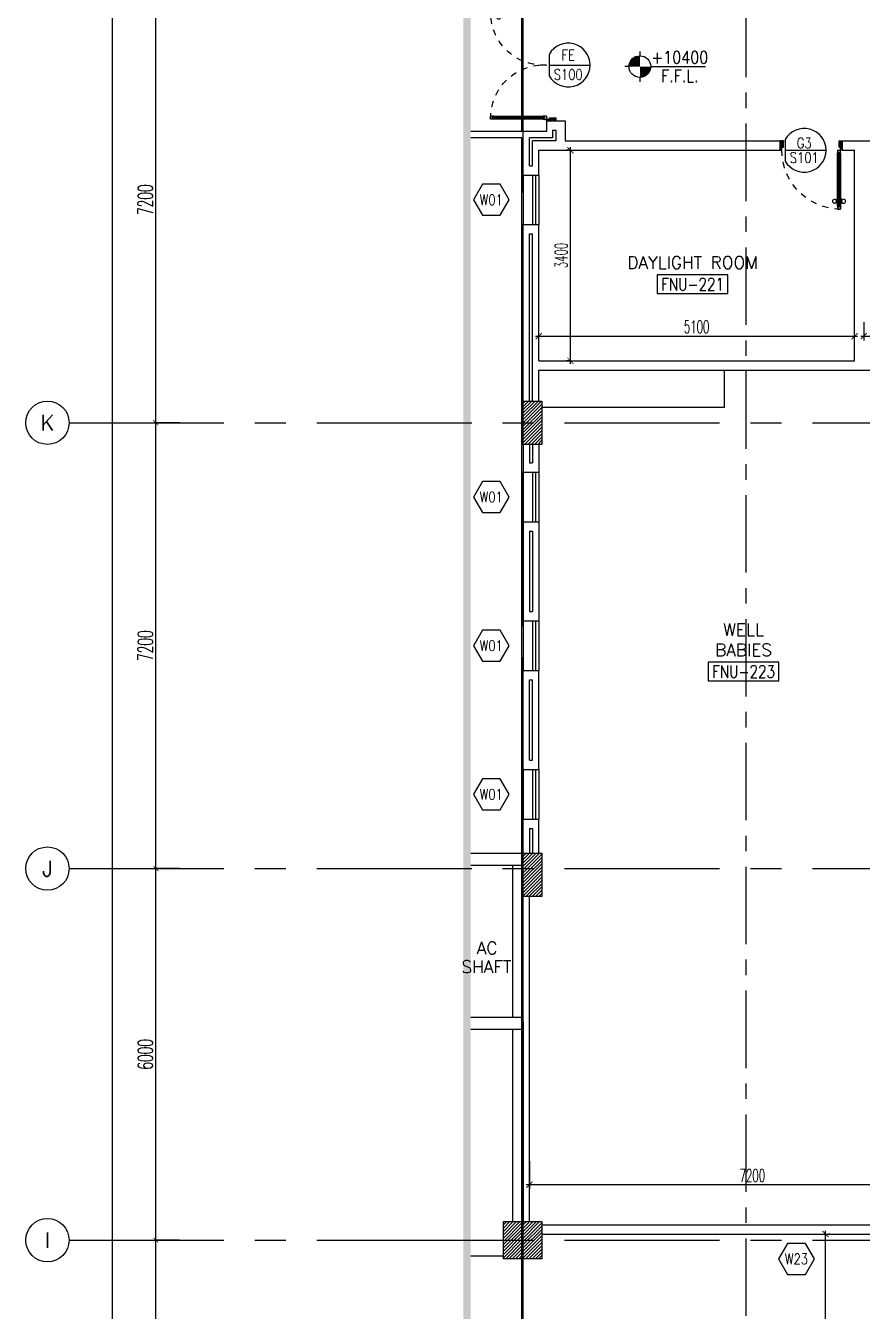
# Model space of a CAD drawing. Extents: x 88852.7 to 88945.7, y 39921.6 to 40001.1.
# Drawn here: x 88852.74 to 88866.24, y 39958.55 to 39979.31 of the extents above; entities that cross this region are included whole.
import ezdxf
from ezdxf.enums import TextEntityAlignment as Align

# ---------------------------------------------------------------- set-up
doc = ezdxf.new("R2010")
doc.units = 0
doc.header["$MEASUREMENT"] = 0
doc.header["$PDMODE"] = 34
for name, pattern in [('CENTER', [2, 1.25, -0.25, 0.25, -0.25]), ('CENTER2', [1.125, 0.75, -0.125, 0.125, -0.125]), ('CENTERX2', [4, 2.5, -0.5, 0.5, -0.5]), ('HIDDEN', [0.375, 0.25, -0.125])]:
    doc.linetypes.add(name, pattern=pattern)
doc.layers.get('0').update_dxf_attribs({"linetype": 'CONTINUOUS'})
doc.layers.get('DEFPOINTS').update_dxf_attribs({"linetype": 'CONTINUOUS'})
for name, color, linetype in [('AX', 6, 'CONTINUOUS'), ('AX-CR', 2, 'CONTINUOUS'), ('AX-DIM', 4, 'CONTINUOUS'), ('AX-TXT', 2, 'CONTINUOUS'), ('AXES', 11, 'CENTERX2'), ('AXES1', 11, 'CENTER'), ('COL', 2, 'CONTINUOUS'), ('COUNTER', 3, 'CONTINUOUS'), ('DIM', 4, 'CONTINUOUS'), ('DOOR', 7, 'CONTINUOUS'), ('DOOR-CR', 4, 'CONTINUOUS'), ('DOOR-NO', 3, 'CONTINUOUS'), ('EJ', 9, 'CONTINUOUS'), ('ELEV', 2, 'CONTINUOUS'), ('HAT', 8, 'CONTINUOUS'), ('INSUL', 4, 'CONTINUOUS'), ('LEV-PL', 7, 'CONTINUOUS'), ('RM-BOX', 4, 'CONTINUOUS'), ('RM-NAME', 2, 'CONTINUOUS'), ('RM-NO', 2, 'CONTINUOUS'), ('ROOF', 7, 'CONTINUOUS'), ('WALL', 2, 'CONTINUOUS'), ('WIN', 3, 'CONTINUOUS'), ('WIN-BOX', 3, 'CONTINUOUS'), ('WIN-NO', 5, 'CONTINUOUS')]:
    doc.layers.add(name, color=color, linetype=linetype)
doc.styles.add('ROMANS', font='ROMANS.shx', dxfattribs={"width": 0.6})
doc.styles.add('S', font='ROMANS.SHX')
doc.dimstyles.new('DIM-OUT', dxfattribs={"dimscale": 0, "dimtxt": 0.24, "dimasz": 0.08, "dimexe": 0.02, "dimexo": 0.02, "dimgap": 0.05, "dimtad": 1, "dimdec": 0, "dimlfac": 1000, "dimzin": 0, "dimdsep": 46, "dimtxsty": 'ROMANS', "dimblk1": 'ARCHTICK', "dimblk2": 'ARCHTICK', "dimsah": 1, "dimcen": 0.01, "dimdle": 0.08, "dimclrd": 4, "dimclre": 4, "dimclrt": 2, "dimadec": 0, "dimazin": 0, "dimtp": 2, "dimtm": 2, "dimtfac": 0.114286, "dimtdec": 0, "dimtix": 1, "dimtmove": 2, "dimatfit": 3, "dimldrblk": 'ARCHTICK', "dimfxl": 0, "dimtolj": 1, "dimtzin": 0, "dimarcsym": 0})
doc.dimstyles.new('STANDARD in', dxfattribs={"dimtxt": 0.2, "dimasz": 0.1, "dimexe": 0.07, "dimexo": 0.07, "dimgap": 0.05, "dimtad": 1, "dimdec": 0, "dimlfac": 1000, "dimzin": 0, "dimdsep": 46, "dimtxsty": 'ROMANS', "dimblk": 'ARCHTICK', "dimcen": 0.05, "dimdle": 0.05, "dimclrd": 4, "dimclre": 4, "dimclrt": 2, "dimadec": 0, "dimazin": 0, "dimtfac": 1, "dimtdec": 0, "dimtmove": 2, "dimatfit": 3, "dimfxl": 0, "dimtolj": 1, "dimtzin": 0, "dimarcsym": 0})

# ---------------------------------------------------------------- blocks, each defined once
blk = doc.blocks.new('_ARCHTICK')
at = {"color": 0, "linetype": 'ByBlock', "const_width": 0.15}
blk.add_lwpolyline([(-0.5, -0.5), (0.5, 0.5)], dxfattribs=at)
blk = doc.blocks.new('*D493')
at = {"layer": 'DEFPOINTS', "color": 0, "linetype": 'Continuous'}
for p in [(88866.27, 39974.594), (88868.07, 39974.594), (88868.07, 39974.298)]:
    blk.add_point(p, dxfattribs=at)
at = {"layer": 'DIM', "color": 4, "linetype": 'Continuous', "lineweight": -2}
for p, q in [((88866.27, 39974.524), (88866.27, 39974.228)), ((88868.07, 39974.524), (88868.07, 39974.228)), ((88866.22, 39974.298), (88868.12, 39974.298))]:
    blk.add_line(p, q, dxfattribs=at)
at = {"layer": 'DIM', "color": 4, "linetype": 'Continuous', "lineweight": -2, "xscale": 0.1, "yscale": 0.1, "zscale": 0.1, "rotation": 180}
blk.add_blockref('_ARCHTICK', (88866.27, 39974.298), dxfattribs=at)
at = {"layer": 'DIM', "color": 4, "linetype": 'Continuous', "lineweight": -2, "xscale": 0.1, "yscale": 0.1, "zscale": 0.1}
blk.add_blockref('_ARCHTICK', (88868.07, 39974.298), dxfattribs=at)
at = {"layer": 'DIM', "color": 2, "linetype": 'Continuous', "insert": (88867.17, 39974.448), "char_height": 0.2, "attachment_point": 5, "style": 'ROMANS'}
blk.add_mtext('\\A1;1800', dxfattribs=at)
blk = doc.blocks.new('*D492')
at = {"layer": 'DEFPOINTS', "color": 0, "linetype": 'Continuous'}
for p in [(88861.02, 39974.286), (88866.12, 39974.298), (88866.12, 39974.286)]:
    blk.add_point(p, dxfattribs=at)
at = {"layer": 'DIM', "color": 4, "linetype": 'Continuous', "lineweight": -2}
for p, q in [((88860.97, 39974.298), (88866.17, 39974.298)), ((88861.02, 39974.356), (88861.02, 39974.368)), ((88866.12, 39974.356), (88866.12, 39974.368))]:
    blk.add_line(p, q, dxfattribs=at)
at = {"layer": 'DIM', "color": 4, "linetype": 'Continuous', "lineweight": -2, "xscale": 0.1, "yscale": 0.1, "zscale": 0.1, "rotation": 180}
blk.add_blockref('_ARCHTICK', (88861.02, 39974.298), dxfattribs=at)
at = {"layer": 'DIM', "color": 4, "linetype": 'Continuous', "lineweight": -2, "xscale": 0.1, "yscale": 0.1, "zscale": 0.1}
blk.add_blockref('_ARCHTICK', (88866.12, 39974.298), dxfattribs=at)
at = {"layer": 'DIM', "color": 2, "linetype": 'Continuous', "insert": (88863.57, 39974.448), "char_height": 0.2, "attachment_point": 5, "style": 'ROMANS'}
blk.add_mtext('\\A1;5100', dxfattribs=at)
blk = doc.blocks.new('*D491')
at = {"layer": 'DEFPOINTS', "color": 0, "linetype": 'Continuous'}
for p in [(88861.533, 39977.3), (88861.586, 39977.3), (88861.586, 39973.9)]:
    blk.add_point(p, dxfattribs=at)
at = {"layer": 'DIM', "color": 4, "linetype": 'Continuous', "lineweight": -2}
for p, q in [((88861.533, 39973.85), (88861.533, 39977.35)), ((88861.516, 39977.3), (88861.463, 39977.3)), ((88861.516, 39973.9), (88861.463, 39973.9))]:
    blk.add_line(p, q, dxfattribs=at)
at = {"layer": 'DIM', "color": 4, "linetype": 'Continuous', "lineweight": -2, "xscale": 0.1, "yscale": 0.1, "zscale": 0.1}
for p, rotation in [((88861.533, 39977.3), 90), ((88861.533, 39973.9), 270)]:
    blk.add_blockref('_ARCHTICK', p, dxfattribs=dict(at, rotation=rotation))
at = {"layer": 'DIM', "color": 2, "linetype": 'Continuous', "insert": (88861.383, 39975.6), "char_height": 0.2, "attachment_point": 5, "rotation": 90, "style": 'ROMANS'}
blk.add_mtext('\\A1;3400', dxfattribs=at)
blk = doc.blocks.new('*D693')
at = {"layer": 'DEFPOINTS', "color": 0, "linetype": 'Continuous'}
for p in [(88860.87, 39961.044), (88868.07, 39961.044), (88860.87, 39960.594)]:
    blk.add_point(p, dxfattribs=at)
at = {"layer": 'DIM', "color": 4, "linetype": 'Continuous', "lineweight": -2}
for p, q in [((88860.87, 39960.974), (88860.87, 39960.524)), ((88868.07, 39960.974), (88868.07, 39960.524)), ((88868.12, 39960.594), (88860.82, 39960.594))]:
    blk.add_line(p, q, dxfattribs=at)
at = {"layer": 'DIM', "color": 4, "linetype": 'Continuous', "lineweight": -2, "xscale": 0.1, "yscale": 0.1, "zscale": 0.1, "rotation": 180}
blk.add_blockref('_ARCHTICK', (88860.87, 39960.594), dxfattribs=at)
at = {"layer": 'DIM', "color": 4, "linetype": 'Continuous', "lineweight": -2, "xscale": 0.1, "yscale": 0.1, "zscale": 0.1}
blk.add_blockref('_ARCHTICK', (88868.07, 39960.594), dxfattribs=at)
at = {"layer": 'DIM', "color": 2, "linetype": 'Continuous', "insert": (88864.47, 39960.744), "char_height": 0.2, "attachment_point": 5, "style": 'ROMANS'}
blk.add_mtext('\\A1;7200', dxfattribs=at)
blk = doc.blocks.new('D1000')
at = {"layer": 'DOOR', "color": 7, "linetype": 'ByBlock'}
for p, q in [((0, 0), (-150, 0)), ((-150, 0), (-150, -25)), ((-150, 0), (0, 0)), ((0, -50), (-114, 0)), ((0, -50), (-40, 0)), ((0, -50), (0, 0)), ((-1050, -25), (-1100, -25)), ((-1100, -75), (-1100, -25)), ((-1100, -25), (-1100, -75)), ((-1050, -75), (-1100, -75)), ((-1050, -42), (-1070, -42)), ((-1070, -42), (-1070, -58)), ((-1050, -58), (-1070, -58)), ((-1050, -25), (-1050, -42)), ((-1050, -58), (-1050, -75)), ((-928, -18), (-1018, -18)), ((-1018, -25), (-1018, -18)), ((-1018, -75), (-1018, -82)), ((-928, -82), (-1018, -82)), ((-1005, -9), (-940, -9)), ((-1005, -18), (-1005, -9)), ((-1005, -18), (-940, -18)), ((-1005, -82), (-940, -82)), ((-1005, -82), (-1005, -91)), ((-1005, -91), (-940, -91)), ((-940, -18), (-940, -9)), ((-940, -82), (-940, -91)), ((-928, -25), (-928, -18)), ((-928, -75), (-928, -82)), ((-200, -42), (-200, -25)), ((-200, -25), (-150, -25)), ((-180, -42), (-200, -42)), ((-200, -75), (-200, -58)), ((-200, -58), (-180, -58)), ((-150, -75), (-200, -75)), ((-180, -58), (-180, -42)), ((-150, -75), (-150, -25)), ((-150, -25), (-100, -25)), ((-100, -25), (-100, -50)), ((0, -50), (-100, -37)), ((-100, -50), (0, -50)), ((-150, -975), (-100, -975)), ((-150, -1000), (-150, -975)), ((-150, -1000), (0, -1000)), ((0, -1000), (-150, -1000)), ((0, -950), (-114, -1000)), ((-100, -975), (-100, -950)), ((0, -950), (-100, -963)), ((-100, -950), (0, -950)), ((0, -950), (-40, -1000)), ((0, -950), (0, -1000))]:
    blk.add_line(p, q, dxfattribs=at)
at = {"layer": 'DOOR', "linetype": 'ByBlock'}
for p, q in [((-200, -25), (-1050, -25)), ((-200, -42), (-1050, -42)), ((-200, -58), (-1050, -58)), ((-1050, -75), (-200, -75))]:
    blk.add_line(p, q, dxfattribs=at)
at = {"layer": 'DOOR', "color": 7, "linetype": 'ByBlock'}
for centre in [(-973, 23), (-973, -124)]:
    blk.add_circle(centre, 32.4, dxfattribs=at)
for centre, radius, start, end in [((0, -50), 134, 158.1598, 169.28), ((0, -50), 74.4, 137.7764, 180), ((0, -50), 54.4, 113.2074, 180), ((0, -50), 154, 161.1053, 166.2858), ((0, -50), 114, 154.0838, 167.3774), ((0, -50), 94.4, 148.0182, 180), ((0, -50), 34.4, 90, 180), ((0, -50), 14.4, 90, 180), ((0, -950), 154, 193.7142, 198.8947), ((0, -950), 134, 190.72, 201.8402), ((0, -950), 94.4, 180, 211.9818), ((0, -950), 74.4, 180, 222.2236), ((0, -950), 54.4, 180, 246.7926), ((0, -950), 34.4, 180, 270), ((0, -950), 14.4, 180, 270)]:
    blk.add_arc(centre, radius, start, end, dxfattribs=at)
at = {"layer": 'DOOR', "linetype": 'HIDDEN', "ltscale": 0.5}
blk.add_arc((-149, -24), 951, 180.0434, 269.9667, dxfattribs=at)
blk = doc.blocks.new('A$C272A55A0')
at = {"layer": 'DOOR', "color": 0, "linetype": 'ByBlock'}
for p, q in [((0, 900), (0, 1050)), ((50, 1050), (0, 1050)), ((50, 950), (50, 1050)), ((1750, 950), (1750, 1050)), ((1750, 1050), (1800, 1050)), ((1800, 1050), (1800, 900)), ((0, 900), (25, 900)), ((25, 950), (50, 950)), ((25, 900), (25, 950)), ((75, 900), (25, 900)), ((25, 850), (25, 900)), ((42, 850), (25, 850)), ((58, 870), (42, 870)), ((42, 870), (42, 850)), ((58, 850), (58, 870)), ((75, 850), (58, 850)), ((75, 900), (75, 850)), ((1725, 900), (1775, 900)), ((1725, 900), (1725, 850)), ((1725, 850), (1742, 850)), ((1742, 870), (1758, 870)), ((1742, 850), (1742, 870)), ((1775, 950), (1750, 950)), ((1758, 870), (1758, 850)), ((1758, 850), (1775, 850)), ((1775, 900), (1775, 950)), ((1800, 900), (1775, 900)), ((1775, 850), (1775, 900)), ((25, 50), (42, 50)), ((25, 50), (25, 0)), ((25, 0), (75, 0)), ((75, 0), (25, 0)), ((42, 50), (42, 30)), ((42, 30), (58, 30)), ((58, 50), (75, 50)), ((58, 50), (58, 30)), ((75, 50), (75, 0)), ((1718, 160), (1709, 160)), ((1709, 95), (1709, 160)), ((1718, 95), (1709, 95)), ((1725, 173), (1718, 173)), ((1718, 173), (1718, 83)), ((1718, 95), (1718, 160)), ((1725, 83), (1718, 83)), ((1742, 50), (1725, 50)), ((1725, 50), (1725, 0)), ((1775, 0), (1725, 0)), ((1725, 0), (1775, 0)), ((1742, 50), (1742, 30)), ((1758, 30), (1742, 30)), ((1775, 50), (1758, 50)), ((1758, 50), (1758, 30)), ((1775, 173), (1782, 173)), ((1775, 83), (1782, 83)), ((1775, 50), (1775, 0)), ((1782, 173), (1782, 83)), ((1782, 160), (1791, 160)), ((1782, 95), (1782, 160)), ((1782, 95), (1791, 95)), ((1791, 95), (1791, 160))]:
    blk.add_line(p, q, dxfattribs=at)
at = {"layer": 'DOOR', "color": 9, "linetype": 'ByBlock'}
for p, q in [((50, 1050), (0, 1010)), ((50, 1050), (0, 937)), ((50, 1050), (37, 950)), ((1750, 1050), (1800, 1010)), ((1750, 1050), (1800, 937)), ((1750, 1050), (1763, 950))]:
    blk.add_line(p, q, dxfattribs=at)
at = {"layer": 'DOOR', "linetype": 'ByBlock'}
for p, q in [((25, 850), (25, 50)), ((42, 850), (42, 50)), ((58, 850), (58, 50)), ((75, 50), (75, 850)), ((1725, 50), (1725, 850)), ((1742, 850), (1742, 50)), ((1758, 850), (1758, 50)), ((1775, 850), (1775, 50))]:
    blk.add_line(p, q, dxfattribs=at)
at = {"layer": 'DOOR', "color": 0, "linetype": 'ByBlock'}
for centre in [(1676, 128), (1824, 128)]:
    blk.add_circle(centre, 32.4, dxfattribs=at)
at = {"layer": 'DOOR', "color": 9, "linetype": 'ByBlock'}
for centre, radius, start, end in [((50, 1050), 34.4, 180, 270), ((50, 1050), 14.4, 180, 270), ((1750, 1050), 14.4, 270, 0), ((1750, 1050), 34.4, 270, 0), ((50, 1050), 54.4, 203.2074, 270), ((50, 1050), 74.4, 227.7764, 270), ((50, 1050), 94.4, 238.0182, 270), ((50, 1050), 114, 244.0838, 257.3774), ((50, 1050), 134, 248.1598, 259.28), ((50, 1050), 154, 251.1053, 256.2858), ((1750, 1050), 54.4, 270, 336.7926), ((1750, 1050), 74.4, 270, 312.2236), ((1750, 1050), 94.4, 270, 301.9818), ((1750, 1050), 114, 282.6226, 295.9162), ((1750, 1050), 134, 280.72, 291.8402), ((1750, 1050), 154, 283.7142, 288.8947)]:
    blk.add_arc(centre, radius, start, end, dxfattribs=at)
at = {"layer": 'DOOR', "linetype": 'HIDDEN', "ltscale": 0.5}
for centre, start, end in [((50, 851), 268.3174, 3.2965), ((1750, 851), 176.7035, 271.6826)]:
    blk.add_arc(centre, 851, start, end, dxfattribs=at)
at = {"layer": 'WALL', "linetype": 'ByBlock'}
blk.add_line((1800, 900), (1800, 1050), dxfattribs=at)
blk = doc.blocks.new('C5V')
at = {"layer": 'HAT'}
h = blk.add_hatch(dxfattribs=at)
h.set_pattern_fill('ANSI31', color=256, scale=300, style=0)
h.set_pattern_definition([(45, (-249196.182, -54711.005), (-26.5165043, 26.5165043), [])])
h.paths.add_polyline_path([(-20, 600), (-320, 600), (-320, 300), (-20, 300)])
h.paths.add_polyline_path([(-20, 300), (-320, 300), (-320, 0), (-20, 0)])
h = blk.add_hatch(dxfattribs=at)
h.set_pattern_fill('ANSI31', color=256, scale=300, style=0)
h.set_pattern_definition([(45, (-248876.182, -54711.005), (-26.5165043, 26.5165043), [])])
h.paths.add_polyline_path([(300, 600), (0, 600), (0, 300), (300, 300)])
h.paths.add_polyline_path([(300, 300), (0, 300), (0, 0), (300, 0)])
at = {"layer": 'COL'}
for points in [[(-20, 600), (-20, 0), (-320, 0), (-320, 600)], [(300, 600), (300, 0), (0, 0), (0, 600)]]:
    blk.add_lwpolyline(points, close=True, dxfattribs=at)
blk = doc.blocks.new('C11')
at = {"layer": 'HAT'}
h = blk.add_hatch(dxfattribs=at)
h.set_pattern_fill('ANSI31', color=256, scale=300, style=0)
h.set_pattern_definition([(45, (-248556.182, -75061.005), (-26.5165043, 26.5165043), [])])
h.paths.add_polyline_path([(300, 700), (0, 700), (0, 350), (300, 350)])
h.paths.add_polyline_path([(300, 350), (0, 350), (0, 0), (300, 0)])
at = {"layer": 'COL'}
blk.add_lwpolyline([(300, 700), (300, 0), (0, 0), (0, 700)], close=True, dxfattribs=at)
blk = doc.blocks.new('LEV1')
at = {"layer": 'LEV-PL'}
for p, q in [((0, 245), (0, 175)), ((-175, 0), (-245, 0)), ((175, 0), (1061, 0)), ((0, -175), (0, -245))]:
    blk.add_line(p, q, dxfattribs=at)
at = {"layer": 'LEV-PL', "const_width": 175}
for points in [[(-88, 0, -0.414214), (0, 88, -1)], [(88, 0, -0.414214), (0, -88, -1)]]:
    blk.add_lwpolyline(points, format="xyb", dxfattribs=at)
at = {"layer": 'LEV-PL'}
blk.add_circle((0, 0), 175, dxfattribs=at)
at = {"layer": 'LEV-PL', "color": 4, "style": 'S', "width": 0.85}
for tag, p in [('+0000', (646, 50)), ('F.F.L.', (646, -250))]:
    blk.add_attdef(tag, text='', height=200, dxfattribs=at).set_placement(p, align=Align.CENTER)
blk = doc.blocks.new('DD1')
at = {"layer": 'DOOR-CR'}
blk.add_line((-308, 0), (353, 0), dxfattribs=at)
blk.add_lwpolyline([(-308, -173, 3.820224), (-308, 173)], format="xyb", close=True, dxfattribs=at)
at = {"layer": 'DOOR-NO', "style": 'ROMANS', "width": 0.8}
for tag, p in [('G', (0, 142)), ('000', (0, -141))]:
    blk.add_attdef(tag, text='', height=204, dxfattribs=at).set_placement(p, align=Align.MIDDLE)
blk = doc.blocks.new('WW1')
at = {"layer": 'WIN-BOX'}
blk.add_lwpolyline([(144, -250), (289, 0), (144, 250), (-144, 250), (-289, 0), (-144, -250)], close=True, dxfattribs=at)
at = {"layer": 'WIN-NO', "style": 'ROMANS', "width": 0.8}
blk.add_attdef('W00', text='', height=170, dxfattribs=at).set_placement((0, 0), align=Align.MIDDLE)
blk = doc.blocks.new('RM1')
at = {"layer": 'RM-BOX'}
blk.add_lwpolyline([(570, -200), (-570, -200), (-570, -500), (570, -500)], close=True, dxfattribs=at)
at = {"layer": 'RM-NAME', "style": 'ROMANS'}
for tag, p in [('ROOMNAME1', (0, 324)), ('ROOMNAME2', (0, 0))]:
    blk.add_attdef(tag, text='', height=200, dxfattribs=at).set_placement(p, align=Align.MIDDLE)
at = {"layer": 'RM-NO', "style": 'ROMANS', "width": 0.8}
blk.add_attdef('ROOMNO', text='', height=200, dxfattribs=at).set_placement((0, -350), align=Align.MIDDLE)
blk = doc.blocks.new('*D532')
at = {"layer": 'AX-DIM', "color": 4, "lineweight": -2}
for p, q in [((88855.219, 39959.7), (88854.819, 39959.7)), ((88854.839, 39956.02), (88854.839, 39959.78)), ((88855.219, 39956.1), (88854.819, 39956.1))]:
    blk.add_line(p, q, dxfattribs=at)
at = {"layer": 'DEFPOINTS', "color": 0}
for p in [(88854.839, 39959.7), (88855.239, 39959.7), (88855.239, 39956.1)]:
    blk.add_point(p, dxfattribs=at)
at = {"layer": 'AX-DIM', "color": 4, "lineweight": -2, "xscale": 0.08, "yscale": 0.08, "zscale": 0.08}
for p, rotation in [((88854.839, 39959.7), 90), ((88854.839, 39956.1), 270)]:
    blk.add_blockref('_ARCHTICK', p, dxfattribs=dict(at, rotation=rotation))
at = {"layer": 'AX-DIM', "color": 2, "insert": (88854.669, 39957.9), "char_height": 0.24, "attachment_point": 5, "rotation": 90, "style": 'ROMANS'}
blk.add_mtext('\\A1;3600', dxfattribs=at)
blk = doc.blocks.new('*D528')
at = {"layer": 'AX-DIM', "color": 4, "lineweight": -2}
for p, q in [((88855.219, 39980.1), (88854.819, 39980.1)), ((88854.839, 39972.82), (88854.839, 39980.18)), ((88855.219, 39972.9), (88854.819, 39972.9))]:
    blk.add_line(p, q, dxfattribs=at)
at = {"layer": 'DEFPOINTS', "color": 0}
for p in [(88854.839, 39980.1), (88855.239, 39980.1), (88855.239, 39972.9)]:
    blk.add_point(p, dxfattribs=at)
at = {"layer": 'AX-DIM', "color": 4, "lineweight": -2, "xscale": 0.08, "yscale": 0.08, "zscale": 0.08}
for p, rotation in [((88854.839, 39980.1), 90), ((88854.839, 39972.9), 270)]:
    blk.add_blockref('_ARCHTICK', p, dxfattribs=dict(at, rotation=rotation))
at = {"layer": 'AX-DIM', "color": 2, "insert": (88854.669, 39976.5), "char_height": 0.24, "attachment_point": 5, "rotation": 90, "style": 'ROMANS'}
blk.add_mtext('\\A1;7200', dxfattribs=at)
blk = doc.blocks.new('*D527')
at = {"layer": 'AX-DIM', "color": 4, "lineweight": -2}
for p, q in [((88854.839, 39959.62), (88854.839, 39965.78)), ((88855.219, 39965.7), (88854.819, 39965.7)), ((88855.219, 39959.7), (88854.819, 39959.7))]:
    blk.add_line(p, q, dxfattribs=at)
at = {"layer": 'DEFPOINTS', "color": 0}
for p in [(88854.839, 39965.7), (88855.239, 39965.7), (88855.239, 39959.7)]:
    blk.add_point(p, dxfattribs=at)
at = {"layer": 'AX-DIM', "color": 4, "lineweight": -2, "xscale": 0.08, "yscale": 0.08, "zscale": 0.08}
for p, rotation in [((88854.839, 39965.7), 90), ((88854.839, 39959.7), 270)]:
    blk.add_blockref('_ARCHTICK', p, dxfattribs=dict(at, rotation=rotation))
at = {"layer": 'AX-DIM', "color": 2, "insert": (88854.669, 39962.7), "char_height": 0.24, "attachment_point": 5, "rotation": 90, "style": 'ROMANS'}
blk.add_mtext('\\A1;6000', dxfattribs=at)
blk = doc.blocks.new('*D526')
at = {"layer": 'AX-DIM', "color": 4, "lineweight": -2}
for p, q in [((88854.839, 39965.62), (88854.839, 39972.98)), ((88855.219, 39972.9), (88854.819, 39972.9)), ((88855.219, 39965.7), (88854.819, 39965.7))]:
    blk.add_line(p, q, dxfattribs=at)
at = {"layer": 'DEFPOINTS', "color": 0}
for p in [(88854.839, 39972.9), (88855.239, 39972.9), (88855.239, 39965.7)]:
    blk.add_point(p, dxfattribs=at)
at = {"layer": 'AX-DIM', "color": 4, "lineweight": -2, "xscale": 0.08, "yscale": 0.08, "zscale": 0.08}
for p, rotation in [((88854.839, 39972.9), 90), ((88854.839, 39965.7), 270)]:
    blk.add_blockref('_ARCHTICK', p, dxfattribs=dict(at, rotation=rotation))
at = {"layer": 'AX-DIM', "color": 2, "insert": (88854.669, 39969.3), "char_height": 0.24, "attachment_point": 5, "rotation": 90, "style": 'ROMANS'}
blk.add_mtext('\\A1;7200', dxfattribs=at)
blk = doc.blocks.new('AXL')
at = {"layer": 'AX-CR'}
blk.add_circle((-350, 0), 350, dxfattribs=at)
at = {"layer": 'AX-TXT', "style": 'ROMANS'}
blk.add_attdef('AX', text='', height=250, dxfattribs=at).set_placement((-350, 0), align=Align.MIDDLE)
blk = doc.blocks.new('*D515')
at = {"layer": 'AX-DIM', "color": 4, "lineweight": -2}
for p, q in [((88857.317, 39987.55), (88854.12, 39987.55)), ((88854.14, 39928.15), (88854.14, 39987.63)), ((88858.152, 39928.23), (88854.12, 39928.23))]:
    blk.add_line(p, q, dxfattribs=at)
at = {"layer": 'DEFPOINTS', "color": 0}
for p in [(88854.14, 39987.55), (88857.337, 39987.55), (88858.172, 39928.23)]:
    blk.add_point(p, dxfattribs=at)
at = {"layer": 'AX-DIM', "color": 4, "lineweight": -2, "xscale": 0.08, "yscale": 0.08, "zscale": 0.08}
for p, rotation in [((88854.14, 39987.55), 90), ((88854.14, 39928.23), 270)]:
    blk.add_blockref('_ARCHTICK', p, dxfattribs=dict(at, rotation=rotation))
at = {"layer": 'AX-DIM', "color": 2, "insert": (88853.97, 39957.89), "char_height": 0.24, "attachment_point": 5, "rotation": 90, "style": 'ROMANS'}
blk.add_mtext('\\A1;59320', dxfattribs=at)
blk = doc.blocks.new('*D760')
at = {"layer": 'DEFPOINTS', "color": 0, "linetype": 'Continuous'}
for p in [(88865.627, 39959.8), (88865.653, 39959.8), (88865.627, 39956.4)]:
    blk.add_point(p, dxfattribs=at)
at = {"layer": 'DIM', "color": 4, "linetype": 'Continuous', "lineweight": -2}
for p, q in [((88865.653, 39956.35), (88865.653, 39959.85)), ((88865.697, 39959.8), (88865.723, 39959.8)), ((88865.697, 39956.4), (88865.723, 39956.4))]:
    blk.add_line(p, q, dxfattribs=at)
at = {"layer": 'DIM', "color": 4, "linetype": 'Continuous', "lineweight": -2, "xscale": 0.1, "yscale": 0.1, "zscale": 0.1}
for p, rotation in [((88865.653, 39959.8), 90), ((88865.653, 39956.4), 270)]:
    blk.add_blockref('_ARCHTICK', p, dxfattribs=dict(at, rotation=rotation))
at = {"layer": 'DIM', "color": 2, "linetype": 'Continuous', "insert": (88865.503, 39958.1), "char_height": 0.2, "attachment_point": 5, "rotation": 90, "style": 'ROMANS'}
blk.add_mtext('\\A1;3400', dxfattribs=at)

msp = doc.modelspace()

# ---------------------------------------------------------------- linework, layer by layer
at = {"layer": 'AXES'}
for p, q in [((88860.7503, 39921.6153), (88860.7503, 40000.0779)), ((88860.7703, 39921.6132), (88860.7703, 40000.0759)), ((88853.4386, 39972.8996), (88876.9703, 39972.8996)), ((88853.4386, 39965.6996), (88876.9703, 39965.6996)), ((88853.4386, 39959.6996), (88876.9703, 39959.6996))]:
    msp.add_line(p, q, dxfattribs=at)
at = {"layer": 'AXES1'}
msp.add_line((88864.3703, 39928.4796), (88864.3703, 39987.2996), dxfattribs=at)
at = {"layer": 'COL'}
for points in [[(88859.9253, 39965.9496), (88860.7503, 39965.9496), (88860.7503, 39965.7496), (88859.9253, 39965.7496)], [(88859.9253, 39963.2996), (88860.7503, 39963.2996), (88860.7503, 39963.0996), (88859.9253, 39963.0996)]]:
    msp.add_lwpolyline(points, dxfattribs=at)
at = {"layer": 'COUNTER', "linetype": 'ByBlock'}
for p, q in [((88864.0203, 39973.1496), (88864.0203, 39973.7496)), ((88861.0703, 39973.1496), (88864.0203, 39973.1496))]:
    msp.add_line(p, q, dxfattribs=at)
at = {"layer": 'EJ'}
for p, q in [((88860.7503, 39977.5996), (88860.7503, 39979.7496)), ((88860.7703, 39977.5996), (88860.7703, 39979.7496)), ((88860.7703, 39963.2246), (88860.7703, 39959.9496))]:
    msp.add_line(p, q, dxfattribs=at)
at = {"layer": 'ELEV', "linetype": 'CENTER2', "const_width": 0.12}
msp.add_lwpolyline([(88859.8638, 39926.1604), (88859.8638, 39989.6996)], dxfattribs=at)
at = {"layer": 'INSUL'}
for p, q in [((88861.2453, 39977.6246), (88861.2453, 39977.4996)), ((88861.2453, 39977.6246), (88861.2953, 39977.6246)), ((88861.2953, 39977.6246), (88861.2953, 39977.4496)), ((88861.2453, 39977.4996), (88860.8703, 39977.4996)), ((88860.8703, 39977.0496), (88860.8703, 39977.4996)), ((88861.2953, 39977.4496), (88860.9203, 39977.4496)), ((88860.9203, 39977.0496), (88860.9203, 39977.4496)), ((88860.8703, 39977.0496), (88860.9203, 39977.0496)), ((88860.8703, 39975.9496), (88860.9203, 39975.9496)), ((88860.8703, 39973.2496), (88860.8703, 39975.9496)), ((88860.9203, 39973.2496), (88860.9203, 39975.9496)), ((88860.8703, 39972.5496), (88860.8703, 39972.2496)), ((88860.9203, 39972.5496), (88860.9203, 39972.2496)), ((88860.8703, 39972.2496), (88860.9203, 39972.2496)), ((88860.8703, 39971.1496), (88860.9203, 39971.1496)), ((88860.8703, 39971.1496), (88860.8703, 39969.8496)), ((88860.9203, 39971.1496), (88860.9203, 39969.8496)), ((88860.8703, 39969.8496), (88860.9203, 39969.8496)), ((88860.8703, 39967.4496), (88860.8703, 39968.7496)), ((88860.8703, 39968.7496), (88860.9203, 39968.7496)), ((88860.9203, 39967.4496), (88860.9203, 39968.7496)), ((88860.8703, 39967.4496), (88860.9203, 39967.4496)), ((88860.8703, 39966.3496), (88860.9203, 39966.3496)), ((88860.8703, 39966.3496), (88860.8703, 39965.9496)), ((88860.9203, 39966.3496), (88860.9203, 39965.9496))]:
    msp.add_line(p, q, dxfattribs=at)
at = {"layer": 'ROOF'}
for p, q in [((88860.7503, 39977.5996), (88859.9253, 39977.5996)), ((88860.7503, 39977.4996), (88859.9253, 39977.4996)), ((88860.7503, 39965.9496), (88860.7503, 39977.4996))]:
    msp.add_line(p, q, dxfattribs=at)
at = {"layer": 'WALL'}
for p, q in [((88861.1453, 39977.7746), (88861.4453, 39977.7746)), ((88861.1453, 39977.7746), (88861.1453, 39977.5996)), ((88861.4453, 39977.7746), (88861.4453, 39977.4496)), ((88861.1453, 39977.5996), (88860.7703, 39977.5996)), ((88860.7703, 39976.8996), (88860.7703, 39977.5996)), ((88861.4453, 39977.4496), (88864.9203, 39977.4496)), ((88864.9203, 39977.2996), (88864.9203, 39977.4496)), ((88865.9203, 39977.2996), (88865.9203, 39977.4496)), ((88865.9203, 39977.4496), (88868.2203, 39977.4496)), ((88861.0203, 39977.2996), (88864.9203, 39977.2996)), ((88861.0203, 39976.8996), (88861.0203, 39977.2996)), ((88865.9203, 39977.2996), (88866.1203, 39977.2996)), ((88866.1203, 39973.8996), (88866.1203, 39977.2996)), ((88860.7703, 39976.8996), (88861.0203, 39976.8996)), ((88860.7703, 39976.0996), (88861.0203, 39976.0996)), ((88860.7703, 39973.2496), (88860.7703, 39976.0996)), ((88861.0203, 39973.8996), (88861.0203, 39976.0996)), ((88861.0203, 39973.8996), (88866.1203, 39973.8996)), ((88861.0203, 39973.2496), (88861.0203, 39973.7496)), ((88861.0203, 39973.7496), (88868.0703, 39973.7496)), ((88860.7703, 39972.5496), (88860.7703, 39972.0996)), ((88861.0203, 39972.5496), (88861.0203, 39972.0996)), ((88860.7703, 39972.0996), (88861.0203, 39972.0996)), ((88860.7703, 39971.2996), (88861.0203, 39971.2996)), ((88860.7703, 39971.2996), (88860.7703, 39969.6996)), ((88861.0203, 39971.2996), (88861.0203, 39969.6996)), ((88860.7703, 39969.6996), (88861.0203, 39969.6996)), ((88860.7703, 39968.8996), (88861.0203, 39968.8996)), ((88860.7703, 39967.2996), (88860.7703, 39968.8996)), ((88861.0203, 39967.2996), (88861.0203, 39968.8996)), ((88860.7703, 39967.2996), (88861.0203, 39967.2996)), ((88860.7703, 39966.4996), (88861.0203, 39966.4996)), ((88860.7703, 39965.9496), (88860.7703, 39966.4996)), ((88861.0203, 39965.9496), (88861.0203, 39966.4996)), ((88860.6003, 39963.2996), (88860.6003, 39965.7496)), ((88860.7503, 39963.2996), (88860.7503, 39965.7496)), ((88860.7703, 39959.9996), (88860.7703, 39965.2496)), ((88860.8703, 39959.9996), (88860.8703, 39965.2496)), ((88860.6003, 39959.9996), (88860.6003, 39963.0996)), ((88860.7503, 39959.9996), (88860.7503, 39963.0996)), ((88861.0694, 39959.9496), (88867.7203, 39959.9496)), ((88859.9253, 39959.6996), (88860.4503, 39959.6996)), ((88861.0694, 39959.7996), (88867.7203, 39959.7996)), ((88859.9253, 39959.4496), (88860.4503, 39959.4496))]:
    msp.add_line(p, q, dxfattribs=at)
at = {"layer": 'WIN'}
for p, q in [((88860.7703, 39976.8996), (88860.7703, 39976.0996)), ((88860.9203, 39976.8996), (88860.9203, 39976.0996)), ((88860.9703, 39976.8996), (88860.9703, 39976.0996)), ((88861.0203, 39976.8996), (88861.0203, 39976.0996)), ((88860.7703, 39972.0996), (88860.7703, 39971.2996)), ((88860.9203, 39972.0996), (88860.9203, 39971.2996)), ((88860.9703, 39972.0996), (88860.9703, 39971.2996)), ((88861.0203, 39972.0996), (88861.0203, 39971.2996)), ((88860.7703, 39969.6996), (88860.7703, 39968.8996)), ((88860.9203, 39969.6996), (88860.9203, 39968.8996)), ((88860.9703, 39969.6996), (88860.9703, 39968.8996)), ((88861.0203, 39969.6996), (88861.0203, 39968.8996)), ((88860.7703, 39967.2996), (88860.7703, 39966.4996)), ((88860.9203, 39967.2996), (88860.9203, 39966.4996)), ((88860.9703, 39967.2996), (88860.9703, 39966.4996)), ((88861.0203, 39967.2996), (88861.0203, 39966.4996))]:
    msp.add_line(p, q, dxfattribs=at)

# ---------------------------------------------------------------- block references
at = {"layer": 'AX', "xscale": 0.001, "yscale": 0.001, "zscale": 0.001}
for p, values in [((88853.4386, 39972.8996), {'AX': 'K'}), ((88853.4386, 39965.6996), {'AX': 'J'}), ((88853.4386, 39959.6996), {'AX': 'I'})]:
    msp.add_blockref('AXL', p, dxfattribs=at).add_auto_attribs(values)
at = {"layer": 'COL', "xscale": 0.001, "yscale": 0.001, "zscale": 0.001}
for name, p in [('C11', (88860.7703, 39972.5496)), ('C11', (88860.7703, 39965.2496)), ('C5V', (88860.7703, 39959.3996))]:
    msp.add_blockref(name, p, dxfattribs=at)
at = {"layer": 'DOOR', "color": 0, "linetype": 'ByBlock', "xscale": -0.001, "yscale": 0.001, "zscale": 0.001, "rotation": 270}
msp.add_blockref('A$C272A55A0', (88860.2449, 39977.7746), dxfattribs=at)
at = {"layer": 'DOOR', "color": 0, "linetype": 'Continuous', "xscale": -0.001, "yscale": 0.001, "zscale": 0.001, "rotation": 270}
msp.add_blockref('D1000', (88865.9203, 39977.4496), dxfattribs=at)
at = {"layer": 'DOOR-NO'}
ref = msp.add_blockref('DD1', (88861.4972, 39978.6746), dxfattribs=dict(at, xscale=0.001, yscale=0.001, zscale=0.001))
ref.add_attrib('G', 'FE', dxfattribs={"height": 0.17, "style": 'ROMANS', "width": 0.8}).set_placement((88861.4972, 39978.836), align=Align.MIDDLE)
ref.add_attrib('000', 'S100', dxfattribs={"height": 0.17, "style": 'ROMANS', "width": 0.8}).set_placement((88861.4972, 39978.5233), align=Align.MIDDLE)
ref = msp.add_blockref('DD1', (88865.3079, 39977.2986), dxfattribs=dict(at, xscale=0.001, yscale=0.001, zscale=0.001))
ref.add_attrib('G', 'G3', dxfattribs={"height": 0.17, "style": 'ROMANS', "width": 0.8}).set_placement((88865.3079, 39977.4165), align=Align.MIDDLE)
ref.add_attrib('000', 'S101', dxfattribs={"height": 0.17, "style": 'ROMANS', "width": 0.8}).set_placement((88865.3079, 39977.1807), align=Align.MIDDLE)
at = {"layer": 'LEV-PL', "xscale": 0.001, "yscale": 0.001, "zscale": 0.001}
msp.add_blockref('LEV1', (88862.6539, 39978.6496), dxfattribs=at).add_auto_attribs({'F.F.L.': 'F.F.L.', '+0000': '+10400'})
at = {"layer": 'RM-NO', "xscale": 0.001, "yscale": 0.001, "zscale": 0.001}
for p, values in [((88863.5049, 39975.4856), {'ROOMNO': 'FNU-221', 'ROOMNAME2': 'DAYLIGHT ROOM'}), ((88864.3279, 39969.2318), {'ROOMNO': 'FNU-223', 'ROOMNAME2': 'BABIES', 'ROOMNAME1': 'WELL'})]:
    msp.add_blockref('RM1', p, dxfattribs=at).add_auto_attribs(values)
at = {"layer": 'WIN-NO', "xscale": 0.001, "yscale": 0.001, "zscale": 0.001}
for p, values in [((88860.2545, 39976.4996), {'W00': 'W01'}), ((88860.2545, 39971.6996), {'W00': 'W01'}), ((88860.2545, 39969.2996), {'W00': 'W01'}), ((88860.2545, 39966.8996), {'W00': 'W01'}), ((88865.182, 39959.3972), {'W00': 'W23'})]:
    msp.add_blockref('WW1', p, dxfattribs=at).add_auto_attribs(values)

# ---------------------------------------------------------------- texts
at = {"layer": 'RM-NAME', "style": 'ROMANS'}
for s, p in [('AC', (88860.1882, 39964.4173)), ('SHAFT', (88860.1769, 39964.1152))]:
    msp.add_text(s, height=0.2, dxfattribs=at).set_placement(p, align=Align.MIDDLE)

# ---------------------------------------------------------------- dimensions: what is measured, and where the dimension line sits
at = {"layer": 'AX-DIM', "color": 4}
dim = msp.add_linear_dim(base=(88854.1397, 39987.5496), p1=(88858.172, 39928.2296), p2=(88857.3369, 39987.5496), angle=90, dimstyle='DIM-OUT', override={"dimscale": 1, "dimclre": 4}, dxfattribs=at)
dim.commit()
dim.dimension.update_dxf_attribs({"geometry": '*D515', "text_midpoint": (88853.9697, 39957.8896)})
at = {"layer": 'AX-DIM'}
for base, p1, p2, picture, middle in [((88854.8386, 39980.0996), (88855.2386, 39972.8996), (88855.2386, 39980.0996), '*D528', (88854.6686, 39976.4996)), ((88854.8386, 39972.8996), (88855.2386, 39965.6996), (88855.2386, 39972.8996), '*D526', (88854.6686, 39969.2996)), ((88854.8386, 39965.6996), (88855.2386, 39959.6996), (88855.2386, 39965.6996), '*D527', (88854.6686, 39962.6996)), ((88854.8386, 39959.6996), (88855.2386, 39956.0996), (88855.2386, 39959.6996), '*D532', (88854.6686, 39957.8996))]:
    dim = msp.add_linear_dim(base=base, p1=p1, p2=p2, angle=90, dimstyle='DIM-OUT', override={"dimscale": 1}, dxfattribs=at)
    dim.commit()
    dim.dimension.update_dxf_attribs({"geometry": picture, "text_midpoint": middle})
at = {"layer": 'DIM', "color": 0, "linetype": 'Continuous'}
for base, p1, p2, picture, middle in [((88861.5328, 39977.2996), (88861.5861, 39973.8996), (88861.5861, 39977.2996), '*D491', (88861.3828, 39975.5996)), ((88865.6531, 39959.7996), (88865.6271, 39956.3996), (88865.6271, 39959.7996), '*D760', (88865.5031, 39958.0996))]:
    dim = msp.add_linear_dim(base=base, p1=p1, p2=p2, angle=90, dimstyle='STANDARD in', dxfattribs=at)
    dim.commit()
    dim.dimension.update_dxf_attribs({"geometry": picture, "text_midpoint": middle})
for base, p1, p2, picture, middle in [((88866.1203, 39974.2978), (88861.0203, 39974.2864), (88866.1203, 39974.2864), '*D492', (88863.5703, 39974.4478)), ((88868.0703, 39974.2978), (88866.2703, 39974.5943), (88868.0703, 39974.5943), '*D493', (88867.1703, 39974.4478)), ((88860.8703, 39960.5942), (88868.0703, 39961.0437), (88860.8703, 39961.0437), '*D693', (88864.4703, 39960.7442))]:
    dim = msp.add_linear_dim(base=base, p1=p1, p2=p2, dimstyle='STANDARD in', dxfattribs=at)
    dim.commit()
    dim.dimension.update_dxf_attribs({"geometry": picture, "text_midpoint": middle})

doc.saveas('drawing.dxf')
